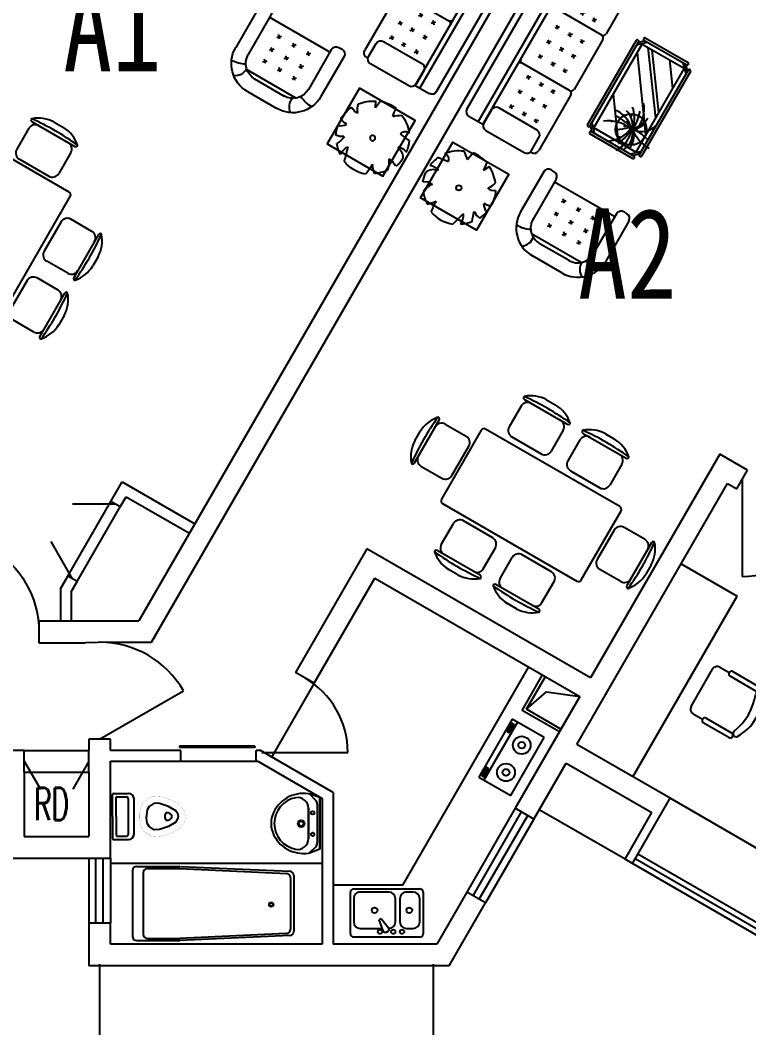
# Model space of a CAD drawing. Header units: millimetres. Extents: x 887 to 46100, y 472 to 33576.
# Drawn here: x 30083 to 36855, y 11650 to 21015 of the extents above; entities that cross this region are included whole.
import ezdxf
from ezdxf.enums import TextEntityAlignment as Align

# ---------------------------------------------------------------- set-up
doc = ezdxf.new("R2010")
doc.units = ezdxf.units.MM
for name, color, linetype in [('GROUND', 2, 'Continuous'), ('PUB_DIM', 3, 'Continuous'), ('PUB_TEXT', 7, 'Continuous'), ('PUB_WINDW', 7, 'Continuous'), ('WALL', 255, 'Continuous'), ('WINDOW', 2, 'Continuous'), ('家具', 151, 'Continuous')]:
    doc.layers.add(name, color=color, linetype=linetype)
doc.styles.add('_TXT', font='SIMPLEX.shx', dxfattribs={"width": 0.6})
doc.styles.add('DIM_FONT', font='SIMPLEX', dxfattribs={"width": 0.8})
doc.styles.add('SIMPLEX', font='SIMPLEX.SHX')
doc.styles.get("Standard").update_dxf_attribs({"font": 'arial.ttf'})
doc.styles.add('Z2', font='SimSun.ttf', dxfattribs={"width": 0.8})
doc.dimstyles.new('DIMN', dxfattribs={"dimtxt": 300, "dimasz": 1, "dimexe": 250, "dimexo": 300, "dimgap": 0.09, "dimtad": 1, "dimdec": 0, "dimzin": 0, "dimdsep": 46, "dimtxsty": 'DIM_FONT', "dimblk": '_DIMX', "dimcen": 0.09, "dimclrt": 7, "dimadec": 0, "dimazin": 0, "dimtfac": 1, "dimtdec": 0, "dimtix": 1, "dimtmove": 2, "dimatfit": 3, "dimldrblk": '_DIMX', "dimfxl": 1, "dimtolj": 1, "dimtzin": 0, "dimarcsym": 0})

# ---------------------------------------------------------------- blocks, each defined once
blk = doc.blocks.new('_DIMX')
at = {"const_width": 50}
blk.add_lwpolyline([(-70, -70), (70, 70)], dxfattribs=at)
blk = doc.blocks.new('*D39')
at = {"layer": 'DEFPOINTS', "color": 0, "transparency": 16777216}
for p in [(28131.9, -18498), (32332.1, -18498), (28131.9, -20916)]:
    blk.add_point(p, dxfattribs=at)
at = {"layer": 'PUB_DIM', "color": 0, "lineweight": -2, "transparency": 16777216}
for p, q in [((28131.9, -18798), (28131.9, -21166)), ((32332.1, -18798), (32332.1, -21166)), ((32331.1, -20916), (28132.9, -20916))]:
    blk.add_line(p, q, dxfattribs=at)
at = {"layer": 'PUB_DIM', "color": 0, "lineweight": -2, "transparency": 16777216, "rotation": 180}
blk.add_blockref('_DIMX', (28131.9, -20916), dxfattribs=at)
at = {"layer": 'PUB_DIM', "color": 0, "lineweight": -2, "transparency": 16777216}
blk.add_blockref('_DIMX', (32332.1, -20916), dxfattribs=at)
at = {"layer": 'PUB_DIM', "color": 7, "transparency": 16777216, "insert": (30232, -20765.9), "char_height": 300, "attachment_point": 5, "style": 'DIM_FONT'}
blk.add_mtext('\\A1;4200', dxfattribs=at)
blk = doc.blocks.new('_C1MDD')
for p, q in [((376.3, 1235.7), (475.4, 1235.7)), ((195.9, 1135.7), (655.9, 1135.7)), ((200.9, 1068.2), (200.9, 843.2)), ((650.9, 1068.2), (650.9, 843.2)), ((770, 750), (30, 750)), ((268.4, 775.7), (583.4, 775.7)), ((0, 720), (0, -720)), ((800, -720), (800, 720)), ((-403, 85), (-403, 545)), ((-335.5, 540), (-110.5, 540)), ((-43, 157.5), (-43, 472.5)), ((858.3, 472.5), (858.3, 157.5)), ((1150.8, 540), (925.8, 540)), ((1218.3, 545), (1218.3, 85)), ((-503, 265.4), (-503, 364.6)), ((1318.3, 364.6), (1318.3, 265.4)), ((-335.5, 90), (-110.5, 90)), ((1150.8, 90), (925.8, 90)), ((-403, -545), (-403, -85)), ((-335.5, -90), (-110.5, -90)), ((1150.8, -90), (925.8, -90)), ((1218.3, -85), (1218.3, -545)), ((-43, -472.5), (-43, -157.5)), ((858.3, -157.5), (858.3, -472.5)), ((-503, -364.6), (-503, -265.4)), ((1318.3, -265.4), (1318.3, -364.6)), ((-335.5, -540), (-110.5, -540)), ((1150.8, -540), (925.8, -540)), ((30, -750), (770, -750)), ((583.4, -784), (268.4, -784)), ((200.9, -1076.5), (200.9, -851.5)), ((650.9, -1076.5), (650.9, -851.5)), ((655.9, -1144), (195.9, -1144)), ((475.4, -1244), (376.3, -1244))]:
    blk.add_line(p, q)
for centre, radius, start, end in [((386, 920.3), 315.6, 91.76514, 130.72654), ((465.7, 920.3), 315.6, 49.27346, 88.23486), ((186.6, 1151.8), 10, 130.72654, 202.66999), ((195.9, 1155.7), 20, 202.66999, 270), ((425.9, -1542.1), 2712.7, 84.8023, 95.1977), ((268.4, 1068.2), 67.5, 90, 180), ((583.4, 1068.2), 67.5, 0, 90), ((655.9, 1155.7), 20, 270, 337.33001), ((665.1, 1151.8), 10, 337.33001, 49.27346), ((268.4, 843.2), 67.5, 180, 270), ((583.4, 843.2), 67.5, 270, 0), ((30, 720), 30, 90, 180), ((770, 720), 30, 0, 90), ((-419.1, 554.2), 10, 67.33001, 139.27346), ((-423, 545), 20, 0, 67.33001), ((1238.3, 545), 20, 112.66999, 180), ((1234.5, 554.2), 10, 40.72654, 112.66999), ((-187.5, 354.8), 315.6, 139.27346, 178.23486), ((2274.9, 315), 2712.7, 174.8023, 185.1977), ((-335.5, 472.5), 67.5, 90, 180), ((-110.5, 472.5), 67.5, 0, 90), ((925.8, 472.5), 67.5, 90, 180), ((1150.8, 472.5), 67.5, 0, 90), ((-1459.5, 315), 2712.7, 354.8023, 5.1977), ((1002.9, 354.8), 315.6, 1.76514, 40.72654), ((-187.5, 275.2), 315.6, 181.76514, 220.72654), ((1002.9, 275.2), 315.6, 319.27346, 358.23486), ((-335.5, 157.5), 67.5, 180, 270), ((-110.5, 157.5), 67.5, 270, 0), ((925.8, 157.5), 67.5, 180, 270), ((1150.8, 157.5), 67.5, 270, 0), ((-419.1, 75.8), 10, 220.72654, 292.66999), ((-423, 85), 20, 292.66999, 0), ((1238.3, 85), 20, 180, 247.33001), ((1234.5, 75.8), 10, 247.33001, 319.27346), ((-187.5, -275.2), 315.6, 139.27346, 178.23486), ((2274.9, -315), 2712.7, 174.8023, 185.1977), ((-419.1, -75.8), 10, 67.33001, 139.27346), ((-423, -85), 20, 0, 67.33001), ((-335.5, -157.5), 67.5, 90, 180), ((-110.5, -157.5), 67.5, 0, 90), ((925.8, -157.5), 67.5, 90, 180), ((1150.8, -157.5), 67.5, 0, 90), ((1238.3, -85), 20, 112.66999, 180), ((1234.5, -75.8), 10, 40.72654, 112.66999), ((-1459.5, -315), 2712.7, 354.8023, 5.1977), ((1002.9, -275.2), 315.6, 1.76514, 40.72654), ((-187.5, -354.8), 315.6, 181.76514, 220.72654), ((1002.9, -354.8), 315.6, 319.27346, 358.23486), ((-419.1, -554.2), 10, 220.72654, 292.66999), ((-423, -545), 20, 292.66999, 0), ((-335.5, -472.5), 67.5, 180, 270), ((-110.5, -472.5), 67.5, 270, 0), ((925.8, -472.5), 67.5, 180, 270), ((1150.8, -472.5), 67.5, 270, 0), ((1238.3, -545), 20, 180, 247.33001), ((1234.5, -554.2), 10, 247.33001, 319.27346), ((30, -720), 30, 180, 270), ((770, -720), 30, 270, 0), ((268.4, -851.5), 67.5, 90, 180), ((583.4, -851.5), 67.5, 0, 90), ((268.4, -1076.5), 67.5, 180, 270), ((583.4, -1076.5), 67.5, 270, 0), ((186.6, -1160.1), 10, 157.33001, 229.27346), ((195.9, -1164), 20, 90, 157.33001), ((425.9, 1533.9), 2712.7, 264.8023, 275.1977), ((386, -928.5), 315.6, 229.27346, 268.23486), ((465.7, -928.5), 315.6, 271.76514, 310.72654), ((655.9, -1164), 20, 22.66999, 90), ((665.1, -1160.1), 10, 310.72654, 22.66999)]:
    blk.add_arc(centre, radius, start, end)
at = {"style": 'DIM_FONT', "width": 0.8, "flags": 9}
for tag in ['YSIZE', 'XSIZE']:
    blk.add_attdef(tag, (0, 0), '', height=0.5, dxfattribs=at)
blk = doc.blocks.new('_DBLK')
blk.add_line((-0.5, 0), (0, -0.866))
blk.add_arc((-0.5, 0), 1, 300, 0)
at = {"style": 'SIMPLEX', "flags": 9}
blk.add_attdef('A', text='', height=1, dxfattribs=at).set_placement((0, 1.5), align=Align.MIDDLE)
blk = doc.blocks.new('*D44')
at = {"layer": 'DEFPOINTS', "color": 0, "transparency": 16777216}
for p in [(32332.1, -18498), (35431.9, -18498), (32332.1, -20916)]:
    blk.add_point(p, dxfattribs=at)
at = {"layer": 'PUB_DIM', "color": 0, "lineweight": -2, "transparency": 16777216}
for p, q in [((32332.1, -18798), (32332.1, -21166)), ((35431.9, -18798), (35431.9, -21166)), ((35430.9, -20916), (32333.1, -20916))]:
    blk.add_line(p, q, dxfattribs=at)
at = {"layer": 'PUB_DIM', "color": 0, "lineweight": -2, "transparency": 16777216, "rotation": 180}
blk.add_blockref('_DIMX', (32332.1, -20916), dxfattribs=at)
at = {"layer": 'PUB_DIM', "color": 0, "lineweight": -2, "transparency": 16777216}
blk.add_blockref('_DIMX', (35431.9, -20916), dxfattribs=at)
at = {"layer": 'PUB_DIM', "color": 7, "transparency": 16777216, "insert": (33882, -20765.9), "char_height": 300, "attachment_point": 5, "style": 'DIM_FONT'}
blk.add_mtext('\\A1;3100', dxfattribs=at)
blk = doc.blocks.new('M_E10')
for p, q in [((-740, -70), (-740, -680)), ((-700, -30), (-302.2, -30)), ((-640, -90), (-640, -660)), ((-600, -50), (-300, -50)), ((-300, -50), (694.6, -95.9)), ((-297.8, -30.2), (724.3, -76.1)), ((730, -135.6), (730, -614.4)), ((760, -115.9), (760, -634.1)), ((694.6, -654.1), (-300, -700)), ((684.7, -654.2), (-300, -700)), ((-700, -720), (-302.2, -720)), ((-600, -700), (-300, -700)), ((724.3, -673.9), (-297.8, -719.8))]:
    blk.add_line(p, q)
at = {"const_width": 1.5}
for points in [[(-800, 0), (800, 0)], [(-800, -750), (-800, 0)], [(800, 0), (800, -750)], [(800, -750), (-800, -750)]]:
    blk.add_lwpolyline(points, dxfattribs=at)
for radius in [20, 16]:
    blk.add_circle((550, -385.5), radius)
for centre, start, end in [((-700, -70), 90, 180), ((-600, -90), 90, 180), ((-302.2, -70), 83.79655, 90), ((720, -115.9), 0, 83.79655), ((690, -135.6), 0, 83.36749), ((690, -614.4), 276.63251, 0), ((720, -634.1), 276.20345, 0), ((-700, -680), 180, 270), ((-600, -660), 180, 270), ((-302.2, -680), 270, 276.20345)]:
    blk.add_arc(centre, 40, start, end)
at = {"width": 0.8, "flags": 9}
for tag in ['XSIZE', 'YSIZE']:
    blk.add_attdef(tag, (0, 0), '', height=0.5, dxfattribs=at)
blk = doc.blocks.new('M_A13ZTG')
for p, q in [((-0.502, 0.208), (0.498, 0.208)), ((-0.502, 0.208), (-0.502, 0.19)), ((-0.502, 0.19), (0.498, 0.19)), ((0.498, 0.208), (0.498, 0.19))]:
    blk.add_line(p, q)
blk = doc.blocks.new('_WBLK')
for p, q in [((-0.5, 0.5), (0.5, 0.5)), ((0.5, 0.167), (-0.5, 0.167)), ((0.5, -0.167), (-0.5, -0.167)), ((-0.5, -0.5), (0.5, -0.5))]:
    blk.add_line(p, q)
at = {"style": 'SIMPLEX', "flags": 9}
blk.add_attdef('A', text='', height=1, dxfattribs=at).set_placement((0, 1.5), align=Align.MIDDLE)
blk = doc.blocks.new('M_E7')
for p, q in [((-10, 111.7), (-151.3, 111.7)), ((0, -101.7), (0, 101.7)), ((-201.3, 61.7), (-201.3, -265.1)), ((-149.8, 60.8), (-149.8, -264.1)), ((-41.4, 80.8), (-129.8, 80.8)), ((-36.4, -101.7), (-36.4, 75.8)), ((-36.4, -101.7), (-36.4, -279.1)), ((0, -101.7), (0, -305.1)), ((-10, -315.1), (-151.3, -315.1)), ((-41.4, -284.1), (-129.8, -284.1))]:
    blk.add_line(p, q)
at = {"const_width": 1}
for points in [[(-651.5, -24.2), (-636.8, -1.2), (-550.4, 50.7), (-450.5, 83.3), (-371.3, 88.4), (-294, 36.9), (-262.2, -17.7), (-251.9, -84.3), (-251.9, -101.7)], [(-650.7, -180.4), (-636.8, -202.2), (-550.4, -254.1), (-450.5, -286.7), (-371.3, -291.8), (-294, -240.3), (-262.2, -185.7), (-251.9, -119.1), (-251.9, -101.7)]]:
    blk.add_lwpolyline(points, dxfattribs=at)
for points in [[(-596.6, -59.2), (-590.1, -49.1), (-523.1, -8.9), (-438.1, 18.9), (-389.1, 22), (-342.7, -8.9), (-324.7, -39.9), (-317, -89.3), (-317, -101.7)], [(-595.8, -145.3), (-590.1, -154.2), (-523.1, -194.5), (-438.1, -222.3), (-389.1, -225.4), (-342.7, -194.5), (-324.7, -163.5), (-317, -114), (-317, -101.7)]]:
    blk.add_lwpolyline(points)
blk.add_lwpolyline([(-644.2, -14.8, 0.39866), (-642.7, -190.6, 0.39866)], format="xyb", dxfattribs=at)
for centre, radius, start, end in [((-151.3, 61.7), 50, 90, 180), ((-10, 101.7), 10, 0, 90), ((-129.8, 60.8), 20, 90, 180), ((-41.4, 75.8), 5, 0, 90), ((-550.8, -101.9), 62.6, 137.03811, 223.97897), ((-510.5, -114.3), 47.8, 77.26414, 164.66522), ((-541.2, -102.8), 54.1, 1.1332, 40.38164), ((-510.5, -89), 47.8, 195.33478, 282.73586), ((-541.2, -100.6), 54.1, 319.61836, 358.8668), ((-151.3, -265.1), 50, 180, 270), ((-129.8, -264.1), 20, 180, 270), ((-41.4, -279.1), 5, 270, 0), ((-10, -305.1), 10, 270, 0)]:
    blk.add_arc(centre, radius, start, end)
at = {"width": 0.8, "flags": 9}
for tag in ['XSIZE', 'YSIZE']:
    blk.add_attdef(tag, (0, 0), '', height=0.5, dxfattribs=at)
blk = doc.blocks.new('M_A5KDS')
for p, q in [((-0.5, 0), (-0.25, -0.433)), ((0.5, 0), (0.25, -0.433))]:
    blk.add_line(p, q)
blk = doc.blocks.new('M_E29JIV')
at = {"color": 0, "linetype": 'ByBlock'}
for p, q in [((0, -306.8), (0, 306.8)), ((30.7, 337.5), (419.3, 337.5)), ((358, 306.8), (143.2, 306.8)), ((450, 306.8), (450, -306.8)), ((81.8, 245.5), (81.8, 40)), ((419.3, -20.5), (419.3, 245.5)), ((48.4, 2), (56.6, -12.3)), ((58.9, 31.4), (162.5, 70.2)), ((172.8, 52.5), (87.3, -17.8)), ((162.5, 70.2), (172.8, 52.5)), ((143.2, -81.8), (358, -81.8)), ((81.8, -184.1), (81.8, -245.5)), ((358, -122.7), (143.2, -122.7)), ((419.3, -245.5), (419.3, -184.1)), ((419.3, -337.5), (30.7, -337.5)), ((143.2, -306.8), (358, -306.8))]:
    blk.add_line(p, q, dxfattribs=at)
for centre, radius in [((250.6, 112.5), 25.6), ((51.1, 61.4), 20.5), ((51.1, -61.4), 20.5), ((51.1, -143.2), 20.5), ((250.6, -209.7), 25.6)]:
    blk.add_circle(centre, radius, dxfattribs=at)
for centre, radius, start, end in [((30.7, 306.8), 30.7, 90, 180), ((143.2, 245.5), 61.4, 90, 180), ((358, 245.5), 61.4, 0, 90), ((419.3, 306.8), 30.7, 0, 90), ((66.1, 12.3), 20.5, 110.53768, 210), ((74.3, -2), 20.5, 210, 309.46232), ((143.2, -20.5), 61.4, 180, 270), ((358, -20.5), 61.4, 270, 0), ((143.2, -184.1), 61.4, 90, 180), ((358, -184.1), 61.4, 0, 90), ((143.2, -245.5), 61.4, 180, 270), ((358, -245.5), 61.4, 270, 0), ((30.7, -306.8), 30.7, 180, 270), ((419.3, -306.8), 30.7, 270, 0)]:
    blk.add_arc(centre, radius, start, end, dxfattribs=at)
at = {"style": 'DIM_FONT', "width": 0.8, "flags": 9}
for tag in ['YSIZE', 'XSIZE']:
    blk.add_attdef(tag, (0, 0), '', height=0.5, dxfattribs=at)
blk = doc.blocks.new('_E2ENZ')
at = {"layer": '家具'}
for p, q in [((155.7, 269.7), (-155.7, -269.7)), ((203.9, 241.8), (-107.5, -297.5)), ((140.6, 228.7), (108.2, 172.7)), ((122.6, 164.4), (155, 220.4)), ((155, 220.4), (140.6, 228.7)), ((452.3, 98.4), (155.7, 269.7)), ((168.4, 224.7), (158.2, 230.4)), ((108.2, 172.7), (122.6, 164.4)), ((121.5, 145.8), (112.4, 151.1)), ((140.9, -440.9), (452.3, 98.4)), ((-95.9, -180.9), (-128.3, -237)), ((-81.5, -189.3), (-95.9, -180.9)), ((-68.1, -184.9), (-78.3, -179.2)), ((-155.7, -269.7), (140.9, -440.9)), ((-128.3, -237), (-113.9, -245.3)), ((-115, -263.8), (-124.1, -258.6)), ((-113.9, -245.3), (-81.5, -189.3))]:
    blk.add_line(p, q, dxfattribs=at)
for points in [[(112.4, 151.1, 0.259034), (116.3, 151, 0.076276), (126.3, 158.5, 0.036515), (135.2, 169, 0.026615), (145.5, 184.8, 0.026615), (154.1, 201.7, 0.036515), (158.7, 214.6, 0.076276), (160.2, 227.1, 0.259034), (158.2, 230.4, 0.259034), (154.3, 230.5, 0.056762), (146.6, 225.2, 0.036515)], [(121.5, 145.8, 0.259034), (125.4, 145.8, 0.076276), (135.4, 153.3, 0.036515), (144.3, 163.8, 0.026615), (154.6, 179.6, 0.026615), (163.2, 196.4, 0.036515), (167.8, 209.4, 0.076276), (169.3, 221.8, 0.259034), (167.3, 225.2, 0.078462), (166.1, 225.6, 0.056762)], [(112.8, 170, 0.008736), (111.9, 166.9, 0.076276), (110.4, 154.4, 0.259034), (112.4, 151.1, 0.259034)], [(-124.1, -258.6, 0.259034), (-120.2, -258.6, 0.076276), (-110.2, -251.1, 0.036515), (-101.3, -240.6, 0.026615), (-91, -224.8, 0.026615), (-82.4, -208, 0.036515), (-77.8, -195, 0.076276), (-76.3, -182.5, 0.259034), (-78.3, -179.2, 0.259034), (-82.2, -179.1, 0.056762), (-89.9, -184.4, 0.036515)], [(-115, -263.8, 0.259034), (-111.1, -263.9, 0.076276), (-101.1, -256.4, 0.036515), (-92.2, -245.9, 0.026615), (-81.9, -230, 0.026615), (-73.3, -213.2, 0.036515), (-68.7, -200.2, 0.076276), (-67.2, -187.8, 0.259034), (-69.2, -184.4, 0.078462), (-70.4, -184, 0.056762)], [(-123.7, -239.6, 0.008736), (-124.6, -242.8, 0.076276), (-126.1, -255.2, 0.259034), (-124.1, -258.6, 0.259034)]]:
    blk.add_lwpolyline(points, format="xyb", dxfattribs=at)
for centre, radius in [((243.8, 28.2), 82.5), ((243.8, 28.2), 31.6), ((97.5, -225.2), 82.5), ((97.5, -225.2), 31.6)]:
    blk.add_circle(centre, radius, dxfattribs=at)
at = {"style": 'DIM_FONT', "width": 0.8, "flags": 9}
for tag in ['YSIZE', 'XSIZE']:
    blk.add_attdef(tag, (0, 0), '', height=0.5, dxfattribs=at)
blk = doc.blocks.new('M_E6')
for p, q in [((240.4, 0), (-240.4, 0)), ((-237.5, 0), (239.3, 0)), ((240.4, 0), (269.8, -78.5)), ((-213.1, -36.1), (-271.2, -90.6)), ((-240.4, 0), (-269.8, -78.5)), ((-178.9, -22.5), (181, -22.5)), ((216.7, -37.5), (273.5, -95.2)), ((141.1, -105.2), (-140.8, -105.2)), ((-140.8, -105.2), (141.1, -105.2))]:
    blk.add_line(p, q)
for centre, radius in [((-99.1, -65), 16.3), ((100.9, -65), 16.3), ((2.4, -172.5), 31.6), ((2.4, -172.5), 23)]:
    blk.add_circle(centre, radius)
for centre, radius, start, end in [((28.4, -151.9), 307.1, 166.17513, 244.72963), ((-178.9, -72.5), 50, 90, 133.18096), ((-28.4, -151.9), 307.1, 297.06391, 13.82487), ((181, -72.5), 50, 44.56072, 90), ((-140.8, -205.2), 100, 90, 190.56023), ((141.1, -205.2), 100, 349.43977, 90), ((0.2, -179), 243.4, 190.56023, 349.43977), ((-0.2, -201.5), 250.2, 245.80711, 296.46282), ((28.4, -151.9), 307.1, 266.58899, 266.59358)]:
    blk.add_arc(centre, radius, start, end)
at = {"width": 0.8, "flags": 9}
for tag in ['XSIZE', 'YSIZE']:
    blk.add_attdef(tag, (0, 0), '', height=0.5, dxfattribs=at)
blk = doc.blocks.new('M_C32CXI')
for p, q in [((-188.1, 275), (86.9, 275)), ((86.9, 225), (-188.1, 225)), ((211.9, 250), (111.9, 250)), ((261.9, 200), (261.9, -200)), ((-188.1, -225), (86.9, -225)), ((86.9, -275), (-188.1, -275)), ((211.9, -250), (111.9, -250))]:
    blk.add_line(p, q)
for centre, radius, start, end in [((111, 0), 425.9, 148.10921, 211.89079), ((-226.8, 210.2), 28.1, 338.76069, 148.10921), ((314, 0), 552.1, 158.76069, 201.23931), ((-188.1, 250), 25, 90, 270), ((86.9, 250), 25, 270, 90), ((211.9, 200), 50, 0, 90), ((-226.8, -210.2), 28.1, 211.89079, 21.23931), ((-188.1, -250), 25, 90, 270), ((86.9, -250), 25, 270, 90), ((211.9, -200), 50, 270, 0)]:
    blk.add_arc(centre, radius, start, end)
at = {"width": 0.8, "flags": 9}
for tag in ['XSIZE', 'YSIZE']:
    blk.add_attdef(tag, (0, 0), '', height=0.5, dxfattribs=at)
blk = doc.blocks.new('M_C48GTF')
at = {"linetype": 'Continuous'}
for p, q in [((-157.2, 0), (157.2, 0)), ((-265.3, -174), (265.3, -174)), ((-160.3, -134), (160.3, -134)), ((-457.2, -730), (-457.2, -300)), ((-323.2, -730), (-323.2, -300)), ((323.2, -730), (323.2, -300)), ((457.2, -730), (457.2, -300)), ((323.2, -700), (-323.2, -700)), ((-373.2, -780), (-407.2, -780)), ((373.2, -780), (407.2, -780))]:
    blk.add_line(p, q, dxfattribs=at)
for p, q in [((-171.2, -308.6), (-141, -338.8)), ((-141, -308.6), (-171.2, -338.8)), ((-13.6, -308.6), (16.6, -338.8)), ((16.6, -308.6), (-13.6, -338.8)), ((144, -308.6), (174.2, -338.8)), ((174.2, -308.6), (144, -338.8)), ((-171.2, -435.6), (-141, -465.8)), ((-141, -435.6), (-171.2, -465.8)), ((-13.6, -435.6), (16.6, -465.8)), ((16.6, -435.6), (-13.6, -465.8)), ((144, -435.6), (174.2, -465.8)), ((174.2, -435.6), (144, -465.8)), ((-171.2, -572.8), (-141, -603)), ((-141, -572.8), (-171.2, -603)), ((16.6, -572.8), (-13.6, -603)), ((-13.6, -572.8), (16.6, -603)), ((144, -572.8), (174.2, -603)), ((174.2, -572.8), (144, -603))]:
    blk.add_line(p, q)
for centre, radius, start, end in [((-157.2, -300), 300, 90, 180), ((157.2, -300), 300, 0, 90), ((-157.2, -300), 166, 90, 180), ((157.2, -300), 166, 0, 90), ((-407.2, -730), 50, 180, 270), ((-373.2, -730), 50, 270, 0), ((373.2, -730), 50, 180, 270), ((407.2, -730), 50, 270, 0)]:
    blk.add_arc(centre, radius, start, end, dxfattribs=at)
for centre, radius, start, end in [((-387, -169.8), 116.2, 355.24204, 68.60342), ((363.2, -135.8), 129.2, 125.27543, 189.31408), ((-431.8, -439), 262.4, 59.47953, 89.74706), ((419.5, -439), 262.4, 87.53883, 118.25235)]:
    blk.add_arc(centre, radius, start, end)
at = {"style": 'DIM_FONT', "width": 0.8, "flags": 9}
for tag in ['YSIZE', 'XSIZE']:
    blk.add_attdef(tag, (0, 0), '', height=0.5, dxfattribs=at)
blk = doc.blocks.new('M_C46QQU')
for p, q in [((-925, 770), (-326.8, 770)), ((-268.7, 770), (268.7, 770)), ((326.8, 770), (925, 770)), ((-1008.4, 250), (-1008.4, 661.1)), ((-975, 711.1), (-975, 720)), ((-958.4, 711.1), (-817.8, 711.1)), ((-767.8, 661.1), (-767.8, 250)), ((-297.8, 740), (-297.8, 230)), ((297.8, 740), (297.8, 230)), ((767.8, 661.1), (767.8, 250)), ((958.4, 711.1), (817.8, 711.1)), ((975, 711.1), (975, 720)), ((1008.4, 250), (1008.4, 661.1)), ((-713.4, 626.7), (-683.2, 596.5)), ((-683.2, 626.7), (-713.4, 596.5)), ((-555.8, 626.7), (-525.6, 596.5)), ((-525.6, 626.7), (-555.8, 596.5)), ((-398.2, 626.7), (-368, 596.5)), ((-368, 626.7), (-398.2, 596.5)), ((-138, 626.7), (-168.2, 596.5)), ((-168.2, 626.7), (-138, 596.5)), ((19.6, 626.7), (-10.6, 596.5)), ((-10.6, 626.7), (19.6, 596.5)), ((177.1, 626.7), (147, 596.5)), ((147, 626.7), (177.1, 596.5)), ((368, 626.7), (398.2, 596.5)), ((398.2, 626.7), (368, 596.5)), ((525.6, 626.7), (555.8, 596.5)), ((555.8, 626.7), (525.6, 596.5)), ((683.2, 626.7), (713.4, 596.5)), ((713.4, 626.7), (683.2, 596.5)), ((-713.4, 499.7), (-683.2, 469.5)), ((-683.2, 499.7), (-713.4, 469.5)), ((-555.8, 499.7), (-525.6, 469.5)), ((-525.6, 499.7), (-555.8, 469.5)), ((-398.2, 499.7), (-368, 469.5)), ((-368, 499.7), (-398.2, 469.5)), ((-138, 499.7), (-168.2, 469.5)), ((-168.2, 499.7), (-138, 469.5)), ((19.6, 499.7), (-10.6, 469.5)), ((-10.6, 499.7), (19.6, 469.5)), ((177.1, 499.7), (147, 469.5)), ((147, 499.7), (177.1, 469.5)), ((368, 499.7), (398.2, 469.5)), ((398.2, 499.7), (368, 469.5)), ((525.6, 499.7), (555.8, 469.5)), ((555.8, 499.7), (525.6, 469.5)), ((683.2, 499.7), (713.4, 469.5)), ((713.4, 499.7), (683.2, 469.5)), ((-713.4, 362.5), (-683.2, 332.3)), ((-683.2, 362.5), (-713.4, 332.3)), ((-525.6, 362.5), (-555.8, 332.3)), ((-555.8, 362.5), (-525.6, 332.3)), ((-398.2, 362.5), (-368, 332.3)), ((-368, 362.5), (-398.2, 332.3)), ((-138, 362.5), (-168.2, 332.3)), ((-168.2, 362.5), (-138, 332.3)), ((-10.6, 362.5), (19.6, 332.3)), ((19.6, 362.5), (-10.6, 332.3)), ((177.1, 362.5), (147, 332.3)), ((147, 362.5), (177.1, 332.3)), ((368, 362.5), (398.2, 332.3)), ((398.2, 362.5), (368, 332.3)), ((555.8, 362.5), (525.6, 332.3)), ((525.6, 362.5), (555.8, 332.3)), ((683.2, 362.5), (713.4, 332.3)), ((713.4, 362.5), (683.2, 332.3)), ((-975, 50), (-975, 202.8)), ((975, 200), (-975, 200)), ((-817.8, 200), (-958.4, 200)), ((817.8, 200), (958.4, 200)), ((975, 200), (975, 50)), ((975, 150), (-975, 150)), ((925, 0), (-925, 0))]:
    blk.add_line(p, q)
for centre, radius, start, end in [((-925, 720), 50, 90, 180), ((-327.8, 740), 30, 360, 90), ((-267.8, 740), 30, 90, 180), ((267.8, 740), 30, 0, 90), ((327.8, 740), 30, 90, 180), ((925, 720), 50, 360, 90), ((-958.4, 661.1), 50, 90, 180), ((-817.8, 661.1), 50, 0, 90), ((817.8, 661.1), 50, 90, 180), ((958.4, 661.1), 50, 0, 90), ((-958.4, 250), 50, 180, 270), ((-817.8, 250), 50, 270, 0), ((-327.8, 230), 30, 270, 0), ((-267.8, 230), 30, 180, 270), ((267.8, 230), 30, 270, 360), ((327.8, 230), 30, 180, 270), ((817.8, 250), 50, 180, 270), ((958.4, 250), 50, 270, 0), ((-925, 50), 50, 180, 270), ((925, 50), 50, 270, 0)]:
    blk.add_arc(centre, radius, start, end)
at = {"style": 'DIM_FONT', "width": 0.8, "flags": 9}
for tag in ['YSIZE', 'XSIZE']:
    blk.add_attdef(tag, (0, 0), '', height=0.5, dxfattribs=at)
blk = doc.blocks.new('M_C56KIS')
for p, q in [((61.7, 318.4), (71.9, 242.2)), ((71.9, 242.2), (100.9, 299.1)), ((100.9, 299.1), (100.9, 299.1))]:
    blk.add_line(p, q)
blk.add_lwpolyline([(293.5, 324.8), (293.5, -275.2), (-306.5, -275.2), (-306.5, 324.8)], close=True)
blk.add_circle((-45.6, -15.7), 24.7)
for centre, radius, start, end in [((-45.5, -12.3), 339.7, 112.0103, 142.63916), ((-371.3, -21.6), 380.2, 45.97817, 58.53147), ((-666.1, 364.7), 570.3, 348.57282, 356.66489), ((-45.5, -12.3), 347.7, 72.04261, 98.475), ((-45.5, -12.3), 341.3, 37.27508, 64.82454), ((-307.3, 139.4), 56.5, 8.94104, 100.01075), ((82.2, 215.4), 145.4, 319.72033, 351.71513), ((-45.5, -12.3), 338.2, 154.34983, 173.03562), ((-402.3, 850.1), 717.9, 274.14646, 282.12381), ((206.6, 198.5), 84.2, 254.85549, 310.96), ((-45.5, -12.3), 344.9, 0.53215, 25.58564), ((-277.2, -87.6), 115.3, 97.39115, 159.69517), ((-332.4, -104.8), 142.8, 71.80085, 110.59915), ((-45.5, -12.3), 341.7, 185.92362, 201.5277), ((241, 101.5), 125.1, 263.27749, 297.81284), ((333.1, 45), 130.8, 215.38683, 249.7411), ((-45.5, -12.3), 343.9, 334.07665, 348.90213), ((-287, -214.4), 105.9, 81.83138, 131.82782), ((-119.4, -230.2), 194.5, 141.65823, 174.30928), ((1198.9, 166.7), 1057.6, 196.63975, 201.90994), ((262.1, -63.1), 99.6, 227.04539, 270.96505), ((-45.5, -12.3), 333.1, 216.59404, 237.44638), ((-456.1, -26.3), 353.3, 310.85359, 325.19299), ((258.5, -243.2), 424.8, 177.9455, 193.21463), ((1320, -610.6), 1273.6, 161.28649, 167.54511), ((-13.5, -284.1), 151.3, 354.73226, 32.8544), ((-45.5, -12.3), 339.1, 302.60984, 320.67525), ((-45.5, -12.3), 345.8, 251.53073, 290.62997)]:
    blk.add_arc(centre, radius, start, end)
at = {"style": 'DIM_FONT', "width": 0.8, "flags": 9}
for tag in ['YSIZE', 'XSIZE']:
    blk.add_attdef(tag, (0, 0), '', height=0.5, dxfattribs=at)
blk = doc.blocks.new('M_C57NTX')
for p, q in [((-445.8, 283.4), (-445.8, 278.4)), ((-435.8, 293.4), (473.1, 293.4)), ((483.1, 283.4), (483.1, 278.4)), ((-496.3, -226.1), (-496.3, 232.8)), ((-486.3, 242.8), (-481.3, 242.8)), ((-427.3, 268.4), (-471.3, 224.4)), ((-399, 268.4), (-471.3, 196.1)), ((-471.3, -226.1), (-471.3, 232.8)), ((-435.8, 268.4), (473.1, 268.4)), ((-431.3, 72.4), (-216.6, 228.4)), ((-431.3, -116.3), (43.1, 228.4)), ((-431.3, -159.2), (102.3, 228.4)), ((-336.1, -221.6), (283.4, 228.4)), ((436.4, 268.4), (508.7, 196.1)), ((464.7, 268.4), (508.7, 224.4)), ((508.7, 232.8), (508.7, -226.1)), ((523.7, 242.8), (518.7, 242.8)), ((533.7, 232.8), (533.7, -226.1)), ((106, -221.6), (468.7, 41.8)), ((-486.3, -236.1), (-481.3, -236.1)), ((-399, -261.6), (-471.3, -189.3)), ((-427.3, -261.6), (-471.3, -217.6)), ((-445.8, -276.6), (-445.8, -271.6)), ((473.1, -261.6), (-435.8, -261.6)), ((436.4, -261.6), (508.7, -189.3)), ((464.7, -261.6), (508.7, -217.6)), ((483.1, -276.6), (483.1, -271.6)), ((523.7, -236.1), (518.7, -236.1)), ((473.1, -286.6), (-435.8, -286.6))]:
    blk.add_line(p, q)
blk.add_lwpolyline([(-431.3, -221.6), (-431.3, 228.4), (468.7, 228.4), (468.7, -221.6)], close=True)
at = {"const_width": 12}
for points in [[(123.4, 119.9, 1), (135.4, 119.9, 1)], [(225.1, 149.5, 1), (237.1, 149.5, 1)], [(252.6, 126.5, 1), (264.6, 126.5, 1)], [(277.3, 83.6, 1), (289.3, 83.6, 1)], [(288.3, 106.6, 1), (300.3, 106.6, 1)], [(293.8, 93.5, 1), (305.8, 93.5, 1)], [(307.5, 86.9, 1), (319.5, 86.9, 1)], [(409.3, 162.8, 1), (421.3, 162.8, 1)], [(486.2, 90.2, 1), (498.2, 90.2, 1)], [(189.4, 24.2, 1), (201.4, 24.2, 1)], [(263.6, 17.6, 1), (275.6, 17.6, 1)], [(296.6, 73.7, 1), (308.6, 73.7, 1)], [(304.8, 17.6, 1), (316.8, 17.6, 1)], [(417.5, 27.5, 1), (429.5, 27.5, 1)], [(219.6, -38.5, 1), (231.6, -38.5, 1)], [(324.1, -107.7, 1), (336.1, -107.7, 1)]]:
    blk.add_lwpolyline(points, format="xyb", close=True, dxfattribs=at)
blk.add_circle((307.6, 86), 144.3)
for centre, radius, start, end in [((-435.8, 283.4), 10, 90, 180), ((156.2, 293.1), 219.3, 342.94564, 6.48138), ((473.1, 283.4), 10, 0, 90), ((-486.3, 232.8), 10, 90, 180), ((-481.3, 232.8), 10, 0, 90), ((-435.8, 278.4), 10, 180, 270), ((108.6, 83.2), 192.6, 6.99045, 78.02836), ((781.4, 125.5), 489.9, 163.85612, 179.11051), ((-394.7, 504.4), 810.4, 328.98728, 340.36101), ((473.1, 278.4), 10, 270, 0), ((518.7, 232.8), 10, 90, 180), ((523.7, 232.8), 10, 0, 90), ((228, -157.3), 292.8, 78.55155, 130.98153), ((279.7, -402.1), 502.4, 88.32856, 108.729), ((110, -88), 258.8, 48.7581, 83.8624), ((175.6, 42.4), 126.2, 28.89012, 78.45792), ((421.1, -27.3), 168.8, 62.99086, 135.91017), ((404.5, -127.5), 234.4, 53.32313, 115.76326), ((448, -69.4), 232.8, 85.87406, 126.95584), ((343.6, -193.6), 291.3, 103.04524, 139.77663), ((363.8, -83.6), 190.4, 114.09558, 166.29534), ((481.8, -98.4), 259.7, 134.48606, 189.37622), ((613.2, -62), 345.5, 155.08876, 185.96372), ((267.2, -554.8), 642.2, 70.5249, 87.82437), ((624, 27.5), 325.2, 171.24958, 218.23328), ((-1013.4, -1156.3), 1790, 39.04877, 42.6799), ((268.8, -207.6), 287.3, 31.31505, 82.13779), ((-486.3, -226.1), 10, 180, 270), ((-481.3, -226.1), 10, 270, 0), ((-435.8, -271.6), 10, 90, 180), ((-435.8, -276.6), 10, 180, 270), ((473.1, -271.6), 10, 0, 90), ((473.1, -276.6), 10, 270, 0), ((518.7, -226.1), 10, 180, 270), ((523.7, -226.1), 10, 270, 0)]:
    blk.add_arc(centre, radius, start, end)
at = {"style": 'DIM_FONT', "width": 0.8, "flags": 9}
for tag in ['YSIZE', 'XSIZE']:
    blk.add_attdef(tag, (0, 0), '', height=0.5, dxfattribs=at)
blk = doc.blocks.new('1T4F31深院')
at = {"layer": 'GROUND'}
for p, q in [((32037.5, -15193.1), (32437.5, -14500.3)), ((32124.1, -15243.1), (32524.1, -14550.3)), ((34325.7, -16188.7), (33925.7, -16881.5)), ((31632.1, -16813.8), (32232.1, -16813.8)), ((33088.5, -16913.8), (33788.5, -16913.8)), ((31632.1, -17013.8), (32232.1, -17013.8)), ((37215.3, -17823.8), (36418.5, -17363.8))]:
    blk.add_line(p, q, dxfattribs=at)
at = {"layer": 'WALL'}
for p, q in [((37017.8, -8125.8), (32698.2, -15607.7)), ((32813.7, -15807.7), (37191, -8225.8)), ((38095.3, -14059.5), (36895.3, -16138)), ((38355.2, -14209.5), (38095.3, -14059.5)), ((38255.2, -14382.7), (38355.2, -14209.5)), ((32437.5, -14500.3), (32542.8, -14317.9)), ((32542.8, -14317.9), (33217.8, -14707.6)), ((36768.5, -16757.6), (38168.5, -14332.7)), ((38168.5, -14332.7), (38255.2, -14382.7)), ((32524.1, -14550.3), (32437.5, -14500.3)), ((32524.1, -14550.3), (32579.4, -14454.5)), ((32579.4, -14454.5), (33167.8, -14794.2)), ((34816.9, -14938), (34152.5, -16088.7)), ((36895.3, -16138), (34816.9, -14938)), ((31968.8, -15312.1), (32037.5, -15193.1)), ((32124.1, -15243.1), (32037.5, -15193.1)), ((32068.8, -15338.9), (32124.1, -15243.1)), ((34325.7, -16188.7), (34890.1, -15211.2)), ((34890.1, -15211.2), (36795.3, -16311.2)), ((31968.8, -15312.1), (31968.8, -15607.7)), ((32068.8, -15338.9), (32068.8, -15607.7)), ((31768.8, -15607.7), (31768.8, -15813.8)), ((31768.8, -15607.7), (32698.2, -15607.7)), ((31768.8, -15813.8), (32202.1, -15813.8)), ((32432.1, -15807.7), (32202.1, -15813.8)), ((32432.1, -15807.7), (32813.7, -15807.7)), ((34325.7, -16188.7), (34152.5, -16088.7)), ((36795.3, -16311.2), (36195.3, -17350.4)), ((32232.1, -16707.7), (32232.1, -16813.8)), ((32432.1, -16707.7), (32232.1, -16707.7)), ((32432.1, -16813.8), (32432.1, -16707.7)), ((37634.6, -17257.6), (36768.5, -16757.6)), ((31632.1, -16813.8), (31432.1, -16813.8)), ((31632.1, -17013.8), (31632.1, -16813.8)), ((32232.1, -17013.8), (32232.1, -16813.8)), ((33088.5, -16813.8), (32432.1, -16813.8)), ((33088.5, -16913.8), (33088.5, -16813.8)), ((33828.6, -16813.8), (33788.5, -16813.8)), ((33788.5, -16913.8), (33788.5, -16813.8)), ((34501.8, -17202.5), (33828.6, -16813.8)), ((32432.1, -17813.8), (32432.1, -16913.8)), ((32432.1, -16913.8), (33088.5, -16913.8)), ((33788.5, -16913.8), (33801.8, -16913.8)), ((33801.8, -16913.8), (34401.8, -17260.2)), ((36368.5, -17450.4), (36668.5, -16930.8)), ((36668.5, -16930.8), (37465.3, -17390.8)), ((31632.1, -17013.8), (31632.1, -17613.8)), ((32232.1, -17013.8), (32232.1, -17613.8)), ((34501.8, -17202.5), (34501.8, -18613.8)), ((34401.8, -17260.2), (34401.8, -18613.8)), ((37284.6, -17863.8), (37634.6, -17257.6)), ((36368.5, -17450.4), (36195.3, -17350.4)), ((37215.3, -17823.8), (37465.3, -17390.8)), ((31632.1, -17613.8), (32232.1, -17613.8)), ((31432.1, -17813.8), (32232.1, -17813.8)), ((32232.1, -17813.8), (32432.1, -17813.8)), ((37284.6, -17863.8), (37215.3, -17823.8)), ((35745.3, -18129.8), (35465.9, -18613.8)), ((35918.5, -18229.8), (35745.3, -18129.8)), ((35581.4, -18813.8), (35918.5, -18229.8)), ((32232.1, -18413.8), (32232.1, -18813.8)), ((32232.1, -18413.8), (32432.1, -18413.8)), ((32432.1, -18613.8), (32432.1, -18413.8)), ((34401.8, -18613.8), (32432.1, -18613.8)), ((35465.9, -18613.8), (34501.8, -18613.8)), ((35581.4, -18813.8), (32232.1, -18813.8))]:
    blk.add_line(p, q, dxfattribs=at)
at = {"layer": 'WINDOW'}
for p, q in [((36258.9, -16440.3), (36448.9, -16111.2)), ((36299.9, -16429.3), (36474.9, -16126.2)), ((36299.9, -16429.3), (36485.8, -16268.3)), ((36485.8, -16268.3), (36795.3, -16311.2)), ((36605.3, -16640.3), (36258.9, -16440.3)), ((36620.3, -16614.3), (36299.9, -16429.3)), ((39192.1, -18156.8), (37634.6, -17257.6)), ((38892.1, -18676.4), (37334.6, -17777.2)), ((38928.7, -18813), (37284.6, -17863.8)), ((38910.4, -18744.7), (37309.6, -17820.5))]:
    blk.add_line(p, q, dxfattribs=at)
at = {"layer": '家具'}
for p, q in [((37737.8, -15078.9), (38257.4, -15378.9)), ((37288.2, -17057.6), (38257.4, -15378.9)), ((36319, -16036.2), (35148.4, -18063.8)), ((36795.3, -16311.2), (36620.3, -16614.3)), ((32432.1, -17859.5), (34401.8, -17859.5)), ((35148.4, -18063.8), (34501.8, -18063.8))]:
    blk.add_line(p, q, dxfattribs=at)
at = {"layer": 'WINDOW'}
for name, p, xscale, yscale, zscale, rotation in [('_DBLK', (38694.9, -14521.1), 900, 900, 900, 330.0000000000001), ('M_A5KDS', (32280.8, -14871.7), -800, -800, 800, 59.99999999999994), ('_DBLK', (31318.8, -15710.7), -900, 900, 900, 180), ('_DBLK', (32332.1, -16257.7), -900, -900, 900, 270), ('_DBLK', (34039.1, -16485.1), 800, 800, 800, 59.99999999999994), ('_WBLK', (36056.9, -17790.1), -900, 200.0000000000241, 900, 59.99999999999994), ('_WBLK', (32332.1, -18113.8), 600, 200.0000000000182, 600, 270)]:
    blk.add_blockref(name, p, dxfattribs=dict(at, xscale=xscale, yscale=yscale, zscale=zscale, rotation=rotation))
for name, p, xscale, yscale, zscale in [('M_A13ZTG', (33422.4, -16919.1), -700, 700, 700), ('M_A5KDS', (31932.1, -16913.8), -600, 600, 600)]:
    blk.add_blockref(name, p, dxfattribs=dict(at, xscale=xscale, yscale=yscale, zscale=zscale))
at = {"layer": '家具', "xscale": -1}
for name, p, rotation in [('M_C46QQU', (35926.9, -9889.7), 60.00000000000435), ('M_C48GTF', (33842.8, -10767.9), 150), ('M_C56KIS', (34838.1, -11085.4), 330.0000000000001)]:
    blk.add_blockref(name, p, dxfattribs=dict(at, rotation=rotation))
at = {"layer": '家具'}
for name, p, rotation in [('M_C46QQU', (36208.9, -10052.5), 239.9999999999957), ('M_C57NTX', (37351.1, -10733.2), 239.9999999999999), ('_C1MDD', (31700.2, -12288.9), 150), ('M_C56KIS', (35717.9, -11593.3), 329.9999999999999), ('M_C48GTF', (36490.5, -12296.5), 150), ('_C1MDD', (36143.6, -14878.6), 59.99999999999999), ('M_C32CXI', (38155.9, -16361.6), 149.9999999999999), ('_E2ENZ', (36011.8, -16792.2), 9.43245481721533e-12), ('M_E7', (32450.8, -17528.6), 179.9999999999966), ('M_E6', (34377.9, -17491.2), 269.9999999999978), ('M_E29JIV', (35000.4, -18548.8), 89.99999999999962)]:
    blk.add_blockref(name, p, dxfattribs=dict(at, rotation=rotation))
blk.add_blockref('M_E10', (33376.9, -17860), dxfattribs=at)
at = {"layer": 'PUB_TEXT', "style": 'Z2', "width": 0.8}
for s, p in [('A1', (31993, -10502.8)), ('A2', (36777.2, -12615.5))]:
    blk.add_text(s, height=840, rotation=360, dxfattribs=at).set_placement(p)
at = {"layer": 'PUB_TEXT', "style": '_TXT', "width": 0.6}
blk.add_text('RD', height=300, dxfattribs=at).set_placement((31723.7, -17460.5))
at = {"layer": 'PUB_DIM'}
for p1, p2, picture, middle in [((32332.1, -18498), (28131.9, -18498), '*D39', (30232, -20765.9)), ((35431.9, -18498), (32332.1, -18498), '*D44', (33882, -20765.9))]:
    dim = blk.add_aligned_dim(p1=p1, p2=p2, distance=2418, dimstyle='DIMN', dxfattribs=at)
    dim.commit()
    dim.dimension.update_dxf_attribs({"geometry": picture, "text_midpoint": middle})

msp = doc.modelspace()

# ---------------------------------------------------------------- block references
at = {"layer": 'PUB_WINDW'}
msp.add_blockref('1T4F31深院', (-1511.3, 31041.1), dxfattribs=at)

doc.saveas('drawing.dxf')
